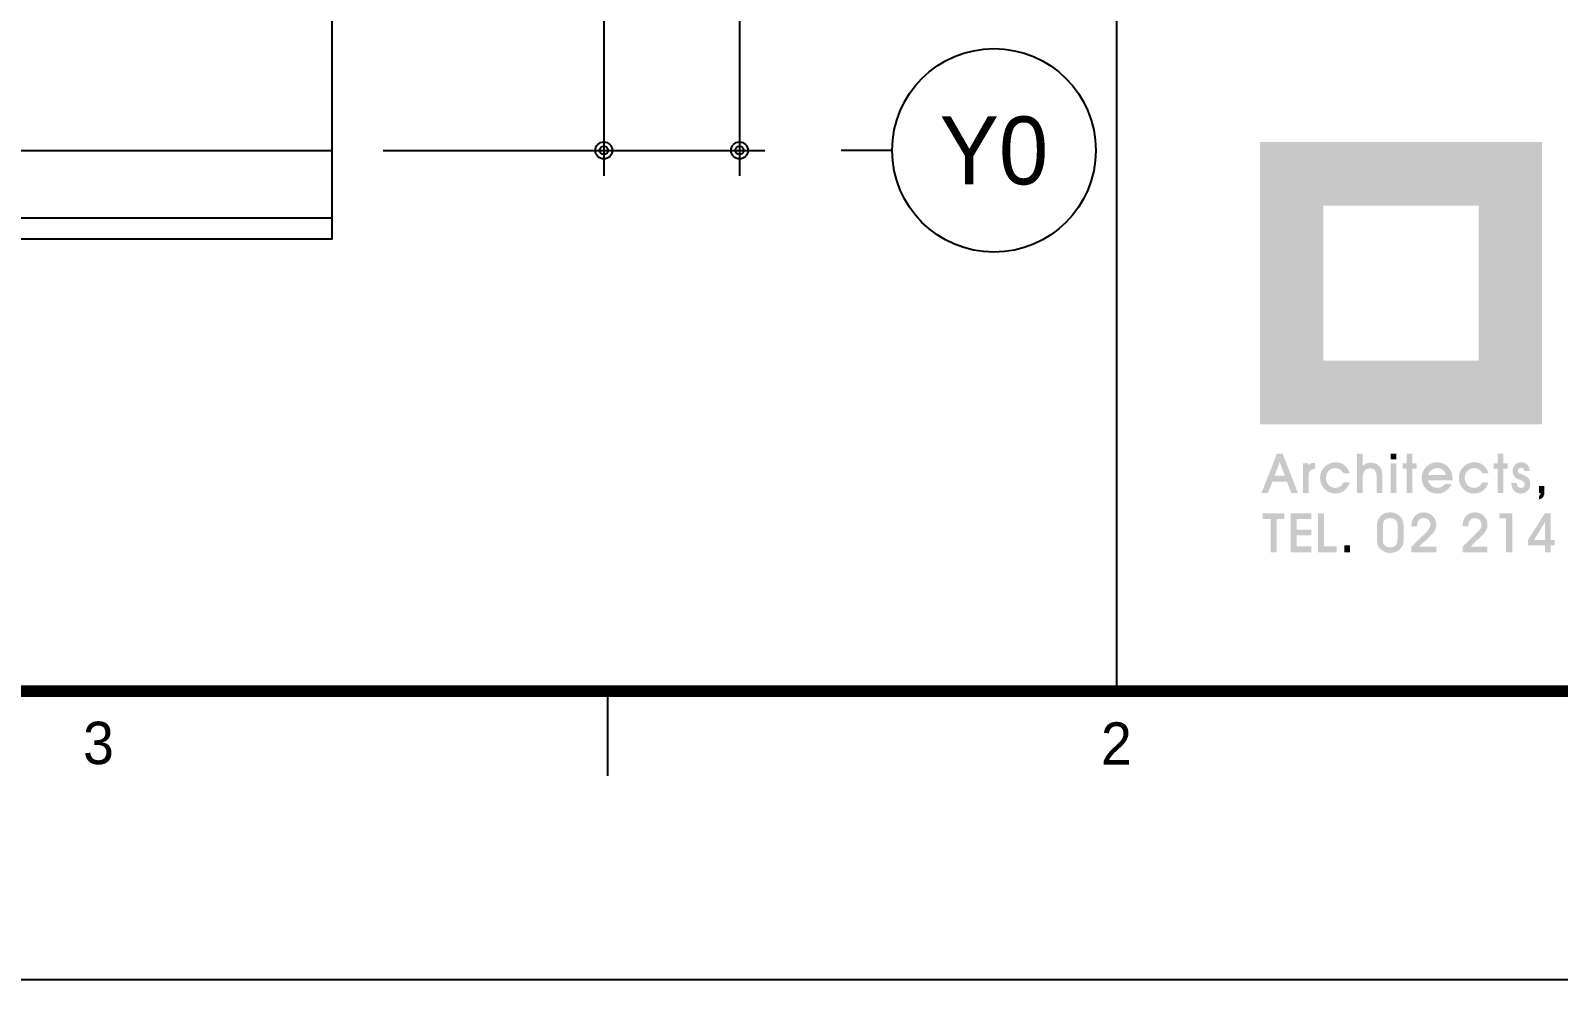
# Model space of a CAD drawing. Header units: millimetres. Extents: x 0 to 1390178, y 0 to 110113.
# Drawn here: x 68600 to 77606, y 0 to 5594 of the extents above; entities that cross this region are included whole.
import ezdxf
from ezdxf.enums import TextEntityAlignment as Align
from ezdxf.xclip import XClip

# ---------------------------------------------------------------- set-up
doc = ezdxf.new("R2010")
doc.units = ezdxf.units.MM
doc.header["$LTSCALE"] = 100
doc.header["$XCLIPFRAME"] = 0
doc.linetypes.add('X - 평면도$0$CEN', pattern=[62, 60, -1, 0, -1])
doc.layers.get('DEFPOINTS').update_dxf_attribs({"color": 145})
for name, color, linetype in [('AA-XXXX-DIMS', 7, 'Continuous'), ('DIM', 7, 'Continuous'), ('X - SHEET$0$AA-BORD-FORM', 7, 'Continuous'), ('X - SHEET$0$AA-BORD-TEXT', 3, 'Continuous'), ('X - 평면도$0$AA-XXXX-CNTL', 1, 'X - 평면도$0$CEN')]:
    doc.layers.add(name, color=color, linetype=linetype)
doc.styles.add('HAUD01', font='Dotum.ttf')
doc.styles.get("Standard").update_dxf_attribs({"font": 'Dotum.ttf'})
doc.styles.add('X - SHEET$0$HAUD01', font='Dotum.ttf')
doc.dimstyles.new('HAUD-100', dxfattribs={"dimscale": 100, "dimtxt": 3, "dimasz": 1, "dimexe": 0, "dimexo": 3, "dimgap": 1, "dimtad": 1, "dimdec": 0, "dimdsep": 46, "dimlunit": 6, "dimtxsty": 'HAUD01', "dimblk": 'DIMDOT', "dimcen": 2.5, "dimdle": 1.5, "dimclrd": 7, "dimclre": 7, "dimclrt": 3, "dimadec": 0, "dimazin": 0, "dimtfac": 1, "dimtdec": 0, "dimtix": 1, "dimtmove": 2, "dimatfit": 3, "dimfxl": 1, "dimtvp": 1, "dimtolj": 1, "dimtzin": 0, "dimarcsym": 0})

# ---------------------------------------------------------------- blocks, each defined once
blk = doc.blocks.new('X - SHEET$0$HAUDsheetV')
at = {"layer": 'X - SHEET$0$AA-BORD-FORM'}
h = blk.add_hatch(color=256, dxfattribs=at)
h.paths.add_polyline_path([(776.088, 49.357), (759.463, 49.357), (759.463, 32.732), (776.088, 32.732)])
h.paths.add_polyline_path([(763.2, 45.62), (772.351, 45.62), (772.351, 36.469), (763.2, 36.469)], flags=16)
h = blk.add_hatch(color=256, dxfattribs=at)
h.paths.add_polyline_path([(760.801, 30.985), (760.459, 30.985), (759.556, 28.683), (759.937, 28.683), (760.192, 29.343), (761.057, 29.343), (761.304, 28.683), (761.696, 28.683)])
h.paths.add_polyline_path([(760.929, 29.694), (760.325, 29.694), (760.627, 30.51)], flags=16)
for points in [[(765.531, 29.735), (765.581, 29.917), (765.7, 30.064), (765.727, 30.08), (765.898, 30.129), (765.953, 30.132), (766.14, 30.094), (766.249, 30.001), (766.314, 29.86), (766.342, 29.664), (766.344, 29.585), (766.344, 28.683), (766.679, 28.683), (766.679, 29.686), (766.662, 29.892), (766.613, 30.069), (766.532, 30.216), (766.494, 30.262), (766.363, 30.371), (766.197, 30.436), (766.004, 30.461), (765.996, 30.461), (765.806, 30.439), (765.76, 30.425), (765.605, 30.344), (765.521, 30.278), (765.521, 30.985), (765.183, 30.985), (765.183, 28.683), (765.521, 28.683), (765.521, 29.479), (765.526, 29.683)], [(767.505, 30.985), (767.173, 30.985), (767.173, 30.656), (767.505, 30.656)], [(768.696, 30.428), (768.451, 30.428), (768.451, 30.985), (768.117, 30.985), (768.117, 30.428), (767.872, 30.428), (767.872, 30.118), (768.117, 30.118), (768.117, 28.683), (768.451, 28.683), (768.451, 30.118), (768.696, 30.118)], [(774.057, 30.428), (773.812, 30.428), (773.812, 30.985), (773.478, 30.985), (773.478, 30.428), (773.233, 30.428), (773.233, 30.118), (773.478, 30.118), (773.478, 28.683), (773.812, 28.683), (773.812, 30.118), (774.057, 30.118)], [(762.326, 29.653), (762.348, 29.862), (762.405, 29.985), (762.538, 30.072), (762.715, 30.104), (762.715, 30.461), (762.527, 30.439), (762.489, 30.425), (762.334, 30.325), (762.307, 30.278), (762.307, 30.428), (761.992, 30.428), (761.992, 28.683), (762.326, 28.683)], [(763.357, 29.466), (763.351, 29.561), (763.376, 29.748), (763.452, 29.909), (763.509, 29.979), (763.653, 30.088), (763.827, 30.137), (763.889, 30.143), (764.08, 30.115), (764.186, 30.069), (764.319, 29.949), (764.395, 29.833), (764.759, 29.833), (764.681, 30.017), (764.583, 30.172), (764.463, 30.3), (764.441, 30.319), (764.286, 30.414), (764.115, 30.469), (763.947, 30.485), (763.759, 30.469), (763.579, 30.42), (763.566, 30.414), (763.4, 30.325), (763.261, 30.205), (763.251, 30.194), (763.136, 30.042), (763.066, 29.903), (763.019, 29.724), (763.006, 29.555), (763.025, 29.373), (763.074, 29.21), (763.158, 29.044), (763.267, 28.911), (763.408, 28.789), (763.55, 28.713), (763.724, 28.658), (763.906, 28.642), (764.099, 28.658), (764.27, 28.715), (764.422, 28.807), (764.55, 28.927), (764.653, 29.077), (764.738, 29.254), (764.757, 29.302), (764.395, 29.302), (764.286, 29.145), (764.191, 29.061), (764.023, 28.987), (763.906, 28.974), (763.724, 29.003), (763.569, 29.09), (763.512, 29.142), (763.408, 29.292)], [(767.505, 30.428), (767.173, 30.428), (767.173, 28.683), (767.505, 28.683)], [(772.763, 30.172), (772.643, 30.3), (772.621, 30.319), (772.467, 30.414), (772.295, 30.469), (772.127, 30.485), (771.939, 30.469), (771.76, 30.42), (771.746, 30.414), (771.58, 30.325), (771.442, 30.205), (771.431, 30.194), (771.317, 30.042), (771.246, 29.903), (771.2, 29.724), (771.186, 29.555), (771.205, 29.373), (771.254, 29.21), (771.338, 29.044), (771.447, 28.911), (771.588, 28.789), (771.73, 28.713), (771.904, 28.658), (772.086, 28.642), (772.279, 28.658), (772.45, 28.715), (772.602, 28.807), (772.73, 28.927), (772.834, 29.077), (772.918, 29.254), (772.937, 29.302), (772.575, 29.302), (772.467, 29.145), (772.371, 29.061), (772.203, 28.987), (772.086, 28.974), (771.904, 29.003), (771.749, 29.09), (771.692, 29.142), (771.588, 29.292), (771.537, 29.466), (771.531, 29.561), (771.556, 29.748), (771.632, 29.909), (771.689, 29.979), (771.833, 30.088), (772.007, 30.137), (772.07, 30.143), (772.26, 30.115), (772.366, 30.069), (772.499, 29.949), (772.575, 29.833), (772.94, 29.833), (772.861, 30.017)], [(775.22, 30.352), (775.076, 30.45), (774.891, 30.488), (774.862, 30.488), (774.679, 30.458), (774.527, 30.365), (774.497, 30.338), (774.394, 30.189), (774.348, 30.012), (774.348, 29.966), (774.378, 29.781), (774.391, 29.748), (774.5, 29.604), (774.533, 29.574), (774.644, 29.512), (774.807, 29.449), (774.878, 29.422), (775.025, 29.324), (775.074, 29.18), (775.006, 29.022), (774.84, 28.96), (774.677, 29.025), (774.66, 29.044), (774.59, 29.207), (774.587, 29.273), (774.272, 29.273), (774.296, 29.074), (774.361, 28.908), (774.432, 28.81), (774.573, 28.699), (774.745, 28.647), (774.829, 28.642), (775.014, 28.666), (775.171, 28.748), (775.231, 28.8), (775.337, 28.946), (775.389, 29.118), (775.394, 29.194), (775.367, 29.389), (775.305, 29.52), (775.185, 29.637), (775.025, 29.724), (774.894, 29.773), (774.723, 29.852), (774.666, 29.982), (774.715, 30.118), (774.848, 30.167), (774.987, 30.118), (775.041, 29.963), (775.365, 29.963), (775.332, 30.159), (775.253, 30.314)], [(776.232, 28.732), (776.232, 29.082), (775.903, 29.082), (775.903, 28.683), (776.014, 28.683), (775.973, 28.555), (775.903, 28.514), (775.903, 28.288), (776.079, 28.362), (776.153, 28.435), (776.218, 28.59)], [(760.442, 27.149), (760.902, 27.149), (760.902, 27.486), (759.619, 27.486), (759.619, 27.149), (760.089, 27.149), (760.089, 25.184), (760.442, 25.184)], [(762.481, 27.486), (761.269, 27.486), (761.269, 25.184), (762.481, 25.184), (762.481, 25.529), (761.625, 25.529), (761.625, 26.176), (762.481, 26.176), (762.481, 26.508), (761.625, 26.508), (761.625, 27.152), (762.481, 27.152)], [(763.232, 27.486), (762.875, 27.486), (762.875, 25.184), (763.974, 25.184), (763.974, 25.529), (763.232, 25.529)], [(769.658, 27.307), (769.645, 27.321), (769.498, 27.435), (769.332, 27.505), (769.153, 27.533), (769.128, 27.533), (768.938, 27.514), (768.769, 27.451), (768.625, 27.351), (768.593, 27.318), (768.492, 27.179), (768.424, 27.016), (768.391, 26.829), (768.389, 26.733), (768.389, 26.712), (768.726, 26.712), (768.726, 26.763), (768.753, 26.959), (768.826, 27.09), (768.97, 27.179), (769.115, 27.198), (769.294, 27.16), (769.403, 27.087), (769.495, 26.935), (769.511, 26.807), (769.473, 26.633), (769.424, 26.549), (769.324, 26.432), (769.199, 26.304), (769.191, 26.293), (768.389, 25.515), (768.389, 25.184), (769.851, 25.184), (769.851, 25.521), (768.851, 25.521), (769.528, 26.168), (769.664, 26.315), (769.764, 26.459), (769.772, 26.475), (769.84, 26.652), (769.857, 26.81), (769.835, 26.992), (769.77, 27.158)], [(772.665, 27.321), (772.518, 27.435), (772.355, 27.505), (772.173, 27.533), (772.151, 27.533), (771.958, 27.514), (771.79, 27.451), (771.646, 27.351), (771.616, 27.318), (771.512, 27.179), (771.447, 27.016), (771.412, 26.829), (771.409, 26.733), (771.409, 26.712), (771.746, 26.712), (771.746, 26.763), (771.773, 26.959), (771.847, 27.09), (771.991, 27.179), (772.135, 27.198), (772.314, 27.16), (772.423, 27.087), (772.515, 26.935), (772.532, 26.807), (772.494, 26.633), (772.445, 26.549), (772.344, 26.432), (772.219, 26.304), (772.211, 26.293), (771.409, 25.515), (771.409, 25.184), (772.872, 25.184), (772.872, 25.521), (771.871, 25.521), (772.548, 26.168), (772.684, 26.315), (772.785, 26.459), (772.793, 26.475), (772.861, 26.652), (772.877, 26.81), (772.855, 26.992), (772.79, 27.158), (772.679, 27.307)], [(774.331, 27.481), (773.573, 27.481), (773.573, 27.179), (773.97, 27.179), (773.97, 25.184), (774.331, 25.184)], [(764.778, 25.6), (764.439, 25.6), (764.439, 25.184), (764.778, 25.184)]]:
    blk.add_hatch(color=256, dxfattribs=at).paths.add_polyline_path(points)
h = blk.add_hatch(color=256, dxfattribs=at)
h.paths.add_polyline_path([(770.327, 30.379), (770.153, 30.45), (769.971, 30.482), (769.895, 30.485), (769.707, 30.466), (769.541, 30.414), (769.384, 30.325), (769.245, 30.202), (769.131, 30.05), (769.063, 29.909), (769.014, 29.732), (769, 29.561), (769.019, 29.376), (769.068, 29.213), (769.153, 29.047), (769.261, 28.911), (769.405, 28.789), (769.552, 28.713), (769.726, 28.658), (769.914, 28.642), (770.101, 28.658), (770.275, 28.715), (770.411, 28.791), (770.55, 28.906), (770.667, 29.047), (770.759, 29.213), (770.379, 29.213), (770.243, 29.085), (770.183, 29.044), (770.006, 28.984), (769.914, 28.979), (769.729, 29.006), (769.574, 29.093), (769.452, 29.224), (769.365, 29.389), (769.354, 29.428), (770.814, 29.428), (770.814, 29.493), (770.8, 29.689), (770.776, 29.816), (770.708, 29.993), (770.659, 30.08), (770.542, 30.224), (770.398, 30.338)])
h.paths.add_polyline_path([(769.916, 30.151), (770.101, 30.118), (770.221, 30.053), (770.338, 29.928), (770.43, 29.754), (770.436, 29.737), (769.37, 29.737), (769.462, 29.911), (769.589, 30.047), (769.756, 30.129)], flags=16)
h = blk.add_hatch(color=256, dxfattribs=at)
h.paths.add_polyline_path([(767.929, 26.682), (767.918, 26.88), (767.902, 26.973), (767.834, 27.149), (767.801, 27.198), (767.676, 27.34), (767.527, 27.443), (767.519, 27.446), (767.35, 27.511), (767.163, 27.533), (767.146, 27.533), (766.956, 27.514), (766.785, 27.459), (766.774, 27.454), (766.619, 27.351), (766.494, 27.217), (766.404, 27.057), (766.377, 26.959), (766.361, 26.793), (766.358, 26.668), (766.358, 25.999), (766.366, 25.796), (766.382, 25.689), (766.448, 25.513), (766.488, 25.453), (766.619, 25.32), (766.774, 25.225), (766.945, 25.162), (767.133, 25.14), (767.146, 25.14), (767.334, 25.162), (767.508, 25.222), (767.519, 25.227), (767.676, 25.328), (767.798, 25.46), (767.883, 25.627), (767.902, 25.695), (767.926, 25.869), (767.929, 25.986)])
h.paths.add_polyline_path([(766.711, 26.731), (766.722, 26.905), (766.766, 27.027), (766.902, 27.147), (766.921, 27.155), (767.097, 27.198), (767.141, 27.198), (767.326, 27.168), (767.364, 27.152), (767.505, 27.035), (767.516, 27.022), (767.562, 26.897), (767.573, 26.731), (767.573, 25.94), (767.546, 25.738), (767.468, 25.591), (767.326, 25.499), (767.138, 25.472), (766.953, 25.505), (766.918, 25.521), (766.771, 25.635), (766.76, 25.649), (766.717, 25.76), (766.711, 25.891)], flags=16)
h = blk.add_hatch(color=256, dxfattribs=at)
h.paths.add_polyline_path([(776.596, 27.486), (776.262, 27.486), (775.256, 25.891), (775.256, 25.581), (776.256, 25.581), (776.256, 25.184), (776.596, 25.184), (776.596, 25.581), (776.827, 25.581), (776.827, 25.904), (776.596, 25.904)])
h.paths.add_polyline_path([(776.256, 26.956), (776.256, 25.904), (775.615, 25.904)], flags=16)
at = {"layer": 'X - SHEET$0$AA-BORD-FORM', "color": 2}
for p, q in [((751, 577), (751, 17)), ((721, 17), (721, 12))]:
    blk.add_line(p, q, dxfattribs=at)
at = {"layer": 'X - SHEET$0$AA-BORD-FORM', "color": 1}
blk.add_lwpolyline([(1, 0), (841, 0), (841, 594), (1, 594)], close=True, dxfattribs=at)
at = {"layer": 'X - SHEET$0$AA-BORD-FORM', "color": 2, "const_width": 0.682}
blk.add_lwpolyline([(21, 17), (21, 577), (821, 577), (821, 17)], close=True, dxfattribs=at)
at = {"layer": 'X - SHEET$0$AA-BORD-TEXT', "color": 7, "style": 'X - SHEET$0$HAUD01'}
for s, p in [('3', (691, 13.944)), ('2', (751, 13.905))]:
    blk.add_text(s, height=2.5, dxfattribs=at).set_placement(p, align=Align.MIDDLE_CENTER)
at = {"layer": 'X - SHEET$0$AA-BORD-TEXT', "color": 3, "style": 'X - SHEET$0$HAUD01'}
for tag, p in [('PJCode', (786, 567.935)), ('작성자', (786.112, 194.824)), ('검토자', (786.112, 181.824)), ('최종검토자', (786.112, 168.824)), ('승인자', (786.112, 155.824)), ('일자', (786.832, 144.018)), ('개정번호', (812, 65.92))]:
    blk.add_attdef(tag, text='', height=3, dxfattribs=at).set_placement(p, align=Align.MIDDLE_CENTER)
at = {"layer": 'X - SHEET$0$AA-BORD-TEXT', "color": 3, "lineweight": 30, "flags": 104}
blk.add_attdef('PJTitle', text='', height=4, dxfattribs=at).set_placement((787.248, 536.622), align=Align.MIDDLE_CENTER)
blk = doc.blocks.new('X - SHEET')
at = {"xscale": 100, "yscale": 100, "zscale": 100}
blk.add_blockref('X - SHEET$0$HAUDsheetV', (-100, 0), dxfattribs=at)
blk = doc.blocks.new('X - 평면도$0$A$C9949ff83')
at = {"layer": 'DEFPOINTS'}
for points in [[(0, 59400), (84000, 59400), (84000, 0), (0, 0)], [(2000, 1700), (75000, 1700), (75000, 57700), (2000, 57700)]]:
    blk.add_lwpolyline(points, close=True, dxfattribs=at)
blk = doc.blocks.new('X - 평면도', base_point=(-475.4, -286.7))
at = {"layer": 'DEFPOINTS'}
blk.add_lwpolyline([(27286.2, 9289.6), (88213.6, 9289.6), (88213.6, -40156.9), (27286.2, -40156.9)], close=True, dxfattribs=at)
at = {"layer": 'X - 평면도$0$AA-XXXX-CNTL'}
blk.add_line((27286.2, -39756.9), (88213.6, -39756.9), dxfattribs=at)
for p in [(19249.9, 14755.9), (19249.9, -44644.1)]:
    blk.add_blockref('X - 평면도$0$A$C9949ff83', p)
blk = doc.blocks.new('DIMDOT')
at = {"layer": 'AA-XXXX-DIMS'}
for p, q in [((0, -1.5), (0, 1.5)), ((-1.5, 0), (1.5, 0))]:
    blk.add_line(p, q, dxfattribs=at)
for radius in [0.5, 0.25]:
    blk.add_circle((0, 0), radius, dxfattribs=at)
blk = doc.blocks.new('*D722')
at = {"layer": 'DEFPOINTS', "color": 0, "transparency": 16777216}
for p in [(70378.4, 51917.2, 0), (70378.4, 4887.2, 0), (72778.4, 4887.2)]:
    blk.add_point(p, dxfattribs=at)
at = {"layer": 'DIM', "color": 7, "lineweight": -2, "transparency": 16777216}
for p, q in [((70678.4, 51917.2), (72778.4, 51917.2)), ((72778.4, 51817.2), (72778.4, 4987.2)), ((70678.4, 4887.2), (72778.4, 4887.2))]:
    blk.add_line(p, q, dxfattribs=at)
at = {"layer": 'DIM', "color": 7, "lineweight": -2, "transparency": 16777216, "xscale": 100, "yscale": 100, "zscale": 100}
for p, rotation in [((72778.4, 51917.2), 90), ((72778.4, 4887.2), 270)]:
    blk.add_blockref('DIMDOT', p, dxfattribs=dict(at, rotation=rotation))
at = {"layer": 'DIM', "color": 3, "transparency": 16777216, "insert": (72499.3, 28402.2), "char_height": 300, "attachment_point": 5, "rotation": 90, "style": 'HAUD01'}
blk.add_mtext('\\A1;47,030', dxfattribs=at)
blk = doc.blocks.new('*D729')
at = {"layer": 'DEFPOINTS', "color": 0, "transparency": 16777216}
for p in [(70378.4, 11637.2, 0), (70378.4, 4887.2), (71978.4, 4887.2)]:
    blk.add_point(p, dxfattribs=at)
at = {"layer": 'DIM', "color": 7, "lineweight": -2, "transparency": 16777216}
for p, q in [((70678.4, 11637.2), (71978.4, 11637.2)), ((71978.4, 11537.2), (71978.4, 4987.2)), ((70678.4, 4887.2), (71978.4, 4887.2))]:
    blk.add_line(p, q, dxfattribs=at)
at = {"layer": 'DIM', "color": 7, "lineweight": -2, "transparency": 16777216, "xscale": 100, "yscale": 100, "zscale": 100}
for p, rotation in [((71978.4, 11637.2), 90), ((71978.4, 4887.2), 270)]:
    blk.add_blockref('DIMDOT', p, dxfattribs=dict(at, rotation=rotation))
at = {"layer": 'DIM', "color": 3, "transparency": 16777216, "insert": (71699.3, 8262.2), "char_height": 300, "attachment_point": 5, "rotation": 90, "style": 'HAUD01'}
blk.add_mtext('\\A1;6,750', dxfattribs=at)

msp = doc.modelspace()

# ---------------------------------------------------------------- linework, layer by layer
at = {"layer": 'DIM'}
msp.add_line((73678.4, 4887.2), (73378.4, 4887.2), dxfattribs=at)
msp.add_circle((74278.4, 4887.2), 600, dxfattribs=at)

# ---------------------------------------------------------------- block references
ref = msp.add_blockref('X - 평면도', (-26173.8, -15042.6))
XClip(ref).set_block_clipping_path([(33824.3412808923, 19243.1096737636), (88213.6007375629, 68689.6188814965)])

# ---------------------------------------------------------------- texts
at = {"layer": 'DIM', "style": 'HAUD01'}
msp.add_text('Y0', height=400, dxfattribs=at).set_placement((74278.4, 4887.2), align=Align.MIDDLE)

# ---------------------------------------------------------------- dimensions: what is measured, and where the dimension line sits
at = {"layer": 'DIM'}
dim = msp.add_linear_dim(base=(72778.4, 4887.2, 0), p1=(70378.4, 51917.2), p2=(70378.4, 4887.2), angle=90, dimstyle='HAUD-100', override={"dimscale": 100}, dxfattribs=at)
dim.commit()
dim.dimension.update_dxf_attribs({"geometry": '*D722', "text_midpoint": (72499.3, 28402.2, 0)})
dim = msp.add_aligned_dim(p1=(70378.4, 11637.2, 0), p2=(70378.4, 4887.2), distance=1600, dimstyle='HAUD-100', override={"dimscale": 100}, dxfattribs=at)
dim.commit()
dim.dimension.update_dxf_attribs({"geometry": '*D729', "text_midpoint": (71699.3, 8262.2)})

# ---------------------------------------------------------------- next in the draw order: linework, layer by layer
at = {"layer": 'DEFPOINTS'}
msp.add_lwpolyline([(70378.4, 53933.7), (54274.1, 53933.7), (54274.1, 4365.1), (70378.4, 4365.1)], close=True, dxfattribs=at)

# ---------------------------------------------------------------- next in the draw order: block references
msp.add_blockref('X - SHEET', (0, 0))

# ---------------------------------------------------------------- next in the draw order: block references
ref = msp.add_blockref('X - 평면도', (-9161.4, 44357.4))
XClip(ref).set_block_clipping_path([(62960.0628521051, -40278.9423275622), (79064.4586540633, 9289.6188814864)])

doc.saveas('drawing.dxf')
